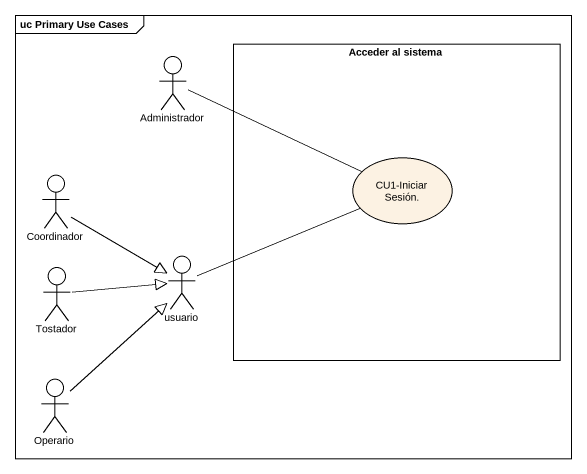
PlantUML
@startuml
mainframe uc Primary Use Cases
actor Administrador
rectangle "Acceder al sistema" as Acceder_al_sistema {
  usecase "CU1-Iniciar Sesión." as CU1_Iniciar_Sesión
}
actor Coordinador
actor Tostador
actor usuario
actor Operario
Administrador -right- CU1_Iniciar_Sesión
Coordinador --|> usuario
Tostador -right-|> usuario
usuario -right- CU1_Iniciar_Sesión
Operario -up-|> usuario
@enduml
